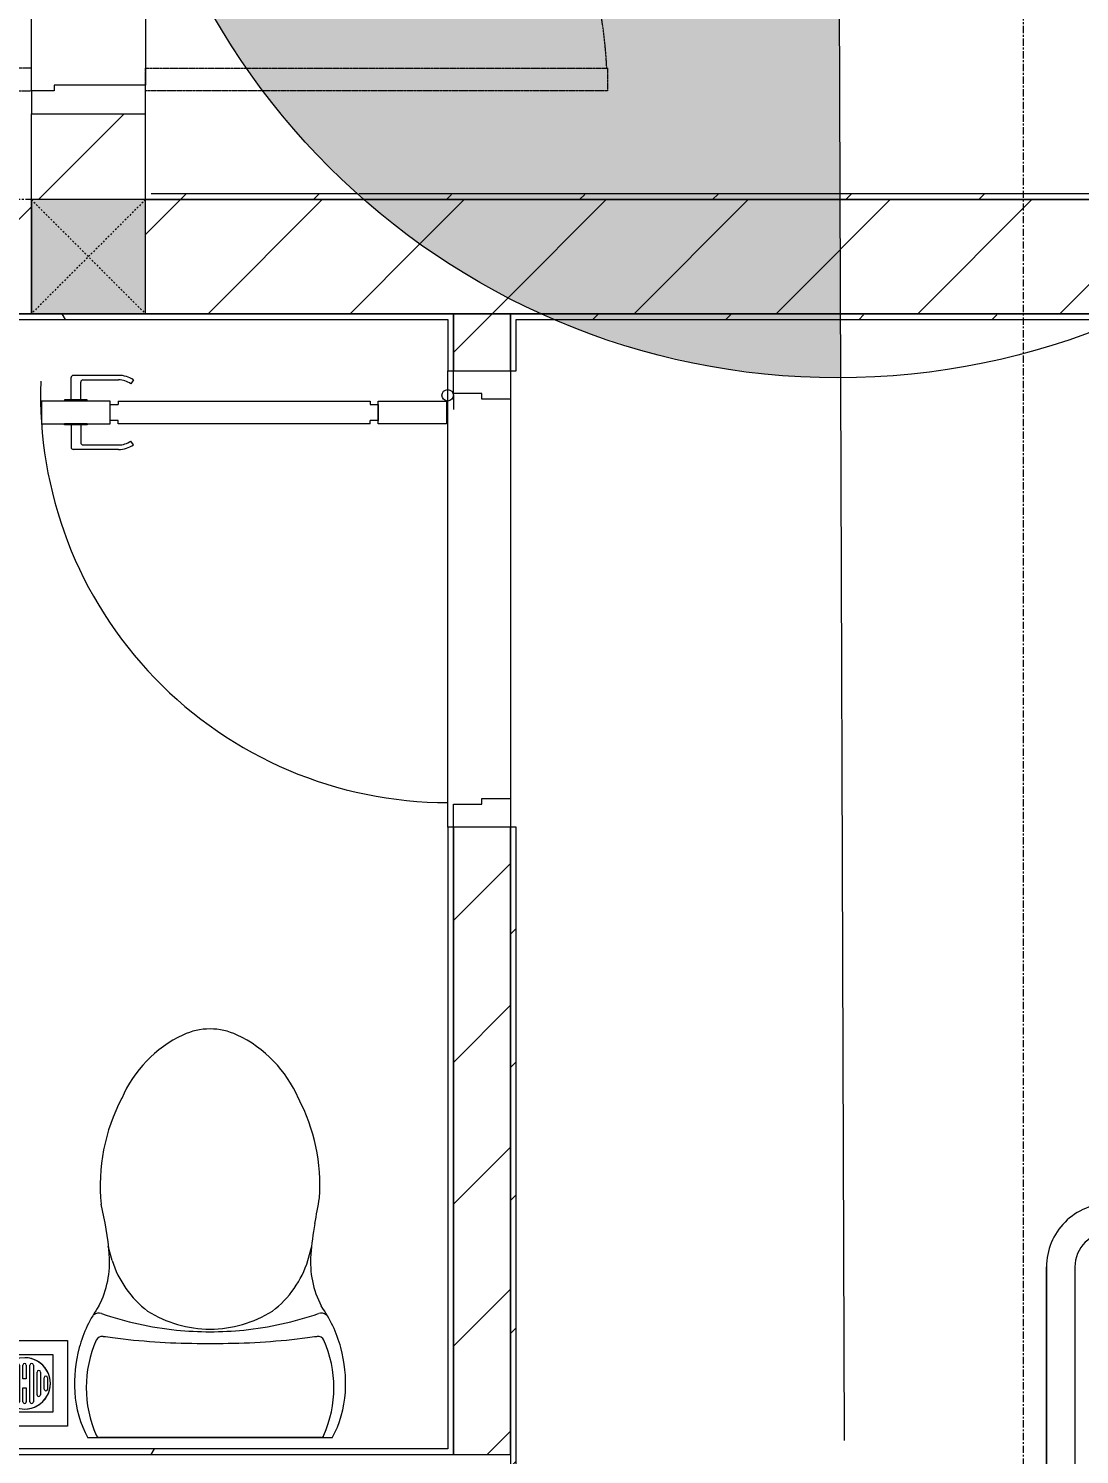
# Model space of a CAD drawing. Header units: millimetres. Extents: x -24439 to 198341, y -52871 to 149926.
# Drawn here: x 104208 to 106051, y 31337 to 33837 of the extents above; entities that cross this region are included whole.
import ezdxf

# ---------------------------------------------------------------- set-up
doc = ezdxf.new("R2010")
doc.units = ezdxf.units.MM
for name, pattern in [('Dash', [6, 3, -3]), ('Grid Line', [22.225, 12.7, -3.175, 3.175, -3.175]), ('NET VAN', [1.06, 0.53, -0.53])]:
    doc.linetypes.add(name, pattern=pattern)
for name, color, linetype, lineweight in [('0-1', 7, 'Continuous', 5), ('A-DETL-GENF-1', 9, 'Continuous', 9), ('A-DETL-GENF-2', 9, 'NET VAN', 9), ('A-DOOR', 31, 'Continuous', 9), ('A-DOOR-1', 9, 'Continuous', 9), ('A-DOOR-FRAM', 31, 'Continuous', 9), ('A-FLOR-1', 9, 'Continuous', 9), ('A-WALL', 113, 'Continuous', 9), ('A-WALL-1', 253, 'Continuous', 18), ('A-WALL-2', 9, 'Continuous', 9), ('A-WALL-3', 113, 'Continuous', 18), ('A-WALL-PATT-1', 10, 'Continuous', 9), ('A-WALL-PATT-2', 9, 'Continuous', 9), ('A-WALL-PATT-3', 111, 'Continuous', 9), ('G-IMPT-1', 9, 'Continuous', 9), ('G-IMPT-6', 7, 'Continuous', 9), ('I-FURN-1', 9, 'Continuous', 9), ('I-WALL-1', 253, 'Continuous', 18), ('I-WALL-2', 9, 'Continuous', 9), ('I-WALL-3', 2, 'Continuous', 18), ('M-EQPM-1', 9, 'Continuous', 9), ('P-SANR-FIXT-1', 9, 'Continuous', 9), ('S-COLS', 52, 'Continuous', 9), ('S-COLS-1', 254, 'Continuous', 5), ('S-COLS-4', 52, 'Continuous', 18), ('S-COLS-5', 52, 'Dash', 9), ('S-COLS-HDLN', 52, 'Dash', 9), ('S-GRID-1', 1, 'Grid Line', 9)]:
    doc.layers.add(name, color=color, linetype=linetype, lineweight=lineweight)
doc.layers.add('G-IMPT-4', color=9, linetype='Continuous', lineweight=9, transparency=0.5)
doc.styles.add('Arial_4', font='arial_0.ttf', dxfattribs={"height": 1000})
pattern_1 = [(45, (0, 0), (-124.4508, 124.4508), [])]
pattern_2 = [(45, (0, 0), (-116.67262, 116.67262), [])]
pattern_3 = [(0, (0, 0), (894.08, 223.52), [73.762, -596.798, 73.762, -596.798, -3576.32]), (0, (0, 0), (894.08, 223.52), [-1341.12, 73.762, -1267.358, 73.762, -596.798, -1564.64]), (0, (0, 0), (894.08, 223.52), [-3352.8, 73.762, -373.278, 73.762, -1043.838]), (120, (335.28, 111.76), (-640.614, 662.536), [73.762, -596.798, 73.762, -4173.118]), (120, (335.28, 111.76), (-640.614, 662.536), [-744.322, -596.798, 73.762, -1267.358, -2235.2]), (120, (335.28, 111.76), (-640.614, 662.536), [-2682.24, 73.762, -596.798, 73.762, -1490.878]), (120, (335.28, 111.76), (-640.614, 662.536), [-3426.562, -373.278, 73.762, -1043.838]), (240, (447.04, 558.8), (-253.466, -886.056), [73.762, -596.798, 73.762, -4173.118]), (240, (447.04, 558.8), (-253.466, -886.056), [-744.322, -596.798, 73.762, -1267.358, -2235.2]), (240, (447.04, 558.8), (-253.466, -886.056), [-2682.24, 73.762, -596.798, 73.762, -1490.878]), (240, (447.04, 558.8), (-253.466, -886.056), [-3426.562, -373.278, 73.762, -1043.838])]

# ---------------------------------------------------------------- blocks, each defined once
blk = doc.blocks.new('DOOR_CW_01 CANH MO-PANEL KINH - DIG_02-800x2200-CỬA NHÔM KÍNH-401063-TKCS_MB ĐỊNH VỊ CAO ĐỘ THIẾT KẾ')
at = {"layer": 'A-DETL-GENF-1'}
for p, q in [((-347, -182), (-347, -62)), ((-347, -62), (-307, -62)), ((-307, -62), (-307, -182)), ((-307, -182), (-347, -182)), ((-347, -196), (-341, -196)), ((-347, -638), (-347, -196)), ((-341, -196), (-341, -182)), ((-341, -182), (-313, -182)), ((-313, -182), (-313, -196)), ((-307, -196), (-313, -196)), ((-307, -196), (-307, -638)), ((-383.9, -611.2), (-377.3, -615.8)), ((-270.1, -611.2), (-276.7, -615.8)), ((-392, -637), (-392, -716.5)), ((-384, -699.5), (-384, -637)), ((-347, -638), (-341, -638)), ((-341, -652), (-341, -638)), ((-307, -638), (-313, -638)), ((-313, -638), (-313, -652)), ((-270, -699.5), (-270, -637)), ((-262, -637), (-262, -716.5)), ((-307, -652), (-347, -652)), ((-347, -652), (-347, -772)), ((-313, -652), (-341, -652)), ((-307, -772), (-307, -652)), ((-349, -692.2), (-349, -731.8)), ((-347, -692.2), (-349, -692.2)), ((-347, -692.2), (-347, -731.8)), ((-307, -692.2), (-307, -731.8)), ((-307, -692.2), (-305, -692.2)), ((-305, -692.2), (-305, -731.8)), ((-349, -720.5), (-388, -720.5)), ((-349, -703.5), (-380, -703.5)), ((-305, -703.5), (-274, -703.5)), ((-305, -720.5), (-266, -720.5)), ((-349, -731.8), (-347, -731.8)), ((-305, -731.8), (-307, -731.8)), ((-347, -772), (-307, -772))]:
    blk.add_line(p, q, dxfattribs=at)
blk.add_circle((-357, -60), 10, dxfattribs=at)
for centre, radius, start, end in [((-357, -60), 714, 268, 0), ((-347, -637), 45, 145, 180), ((-347, -637), 37, 145, 180), ((-307, -637), 37, 0, 35), ((-307, -637), 45, 360, 35), ((-380, -699.5), 4, 180, 270), ((-274, -699.5), 4, 270, 0), ((-388, -716.5), 4, 180, 270), ((-266, -716.5), 4, 270, 0)]:
    blk.add_arc(centre, radius, start, end, dxfattribs=at)
at = {"layer": 'A-DOOR-1'}
for p, q in [((-400, -50), (-400, 50)), ((-400, 50), (-350, 50)), ((350, 50), (400, 50)), ((400, 50), (400, -50)), ((-350, 50), (-350, 0)), ((350, 0), (350, 50)), ((-360, 0), (-360, -50)), ((-350, 0), (-360, 0)), ((360, 0), (350, 0)), ((360, -50), (360, 0)), ((-360, -50), (-400, -50)), ((-357, -50), (-332, -50)), ((400, -50), (360, -50))]:
    blk.add_line(p, q, dxfattribs=at)
blk = doc.blocks.new('GIUONG NGU-2TAB-1600x2000 - GIUONG NGU-2TAB-1600x2000-851491-TKCS_MB ĐỊNH VỊ CAO ĐỘ THIẾT KẾ')
at = {"layer": 'I-FURN-1'}
for p, q in [((569.6, 2050), (1997.1, 2050)), ((1997.1, 2050), (569.6, 2050)), ((1997.1, 2000), (569.6, 2000))]:
    blk.add_line(p, q, dxfattribs=at)
for radius, start in [(111.1, 0), (111.1, 360), (61.1, 360)]:
    blk.add_arc((1997.1, 1938.9), radius, start, 90, dxfattribs=at)
blk = doc.blocks.new('TOILET - TOILET-400871-TKCS_MB ĐỊNH VỊ CAO ĐỘ THIẾT KẾ')
at = {"layer": 'P-SANR-FIXT-1'}
for p, q in [((-171.7, 330.3), (-178.6, 355.5)), ((171.7, 330.3), (178.6, 355.5)), ((214.2, 19), (-214.2, 19)), ((194, 19.9), (-194, 19.9))]:
    blk.add_line(p, q, dxfattribs=at)
for centre, radius, start, end in [((45.1, 528.6), 217.6, 115.2282, 156.7784), ((0, 624.4), 111.7, 64.7718, 115.2282), ((-45.1, 528.6), 217.6, 23.2216, 64.7718), ((137.1, 461.2), 329.8, 152.3122, 185.6513), ((-137.1, 461.2), 329.8, 356.3165, 27.6878), ((-719.2, 297.5), 544.3, 4.5441, 13.9464), ((-1948.3, 805.1), 2171.2, 349.1051, 350.319), ((719.2, 297.5), 544.3, 169.7121, 175.4559), ((-343.5, 327.4), 167.3, 332.62, 4.5441), ((-0.4, 384), 179.5, 197.4036, 232.5964), ((0.4, 384), 179.5, 307.4036, 342.5964), ((343.5, 327.4), 167.3, 175.4559, 207.38), ((-4, 115.7), 233.6, 144.7853, 164.7039), ((4, 115.7), 233.6, 15.2961, 35.2147), ((-195, 224.1), 13.8, 71.0073, 129.3276), ((0.6, 792.1), 586.9, 251.0073, 264.1678), ((0, 416), 206.1, 237.9268, 270), ((0, 416), 206.1, 270, 302.0732), ((-0.6, 792.1), 586.9, 275.8322, 288.9927), ((195, 224.1), 13.8, 50.6724, 108.9927), ((0, 786.7), 581.5, 264.1678, 275.8322), ((1.9, 114.1), 239.7, 164.7039, 183.5487), ((-9.8, 107.2), 207.3, 156.2862, 203.7138), ((-189.1, 185.5), 11.7, 82.4212, 154.5895), ((178.9, 2951.3), 2778.4, 262.4212, 262.7649), ((-14.3, 1400.4), 1215.6, 262.593, 269.6026), ((0, 3462.8), 3278, 269.6026, 270.3974), ((14.3, 1400.4), 1215.6, 270.3974, 277.407), ((-178.9, 2951.3), 2778.4, 277.2351, 277.5788), ((189.1, 185.5), 11.7, 25.4105, 97.5788), ((9.8, 107.2), 207.3, 336.2862, 23.7138), ((-1.9, 114.1), 239.7, 356.4513, 15.2961), ((-46.1, 111.1), 191.6, 183.5487, 208.7191), ((46.1, 111.1), 191.6, 331.2809, 356.4513), ((-193.7, 26.4), 6.48, 203.7138, 267.6832), ((193.7, 26.4), 6.48, 272.3168, 336.2862)]:
    blk.add_arc(centre, radius, start, end, dxfattribs=at)
blk = doc.blocks.new('THU NUOC - THU NUOC-V59-TKCS_MB ĐỊNH VỊ CAO ĐỘ THIẾT KẾ')
at = {"layer": 'M-EQPM-1'}
for p, q in [((-66.3, -70.6), (-66.3, 79.4)), ((-66.3, 79.4), (83.7, 79.4)), ((83.7, 79.4), (83.7, -70.6)), ((58.7, 54.4), (-41.3, 54.4)), ((-41.3, 54.4), (-41.3, -45.6)), ((58.7, -45.6), (58.7, 54.4)), ((-11, 32.1), (28.5, 32.1)), ((28.5, 26.1), (-11, 26.1)), ((-1.1, 44.5), (18.5, 44.5)), ((18.5, 38.5), (-1.1, 38.5)), ((-23.3, 19.6), (40.9, 19.6)), ((40.9, 13.6), (-23.3, 13.6)), ((-23.3, 7.2), (0.7, 7.2)), ((0.7, 1.2), (-23.3, 1.2)), ((0.7, 7.2), (0.7, 1.2)), ((16.7, 1.2), (16.7, 7.2)), ((16.7, 7.2), (40.9, 7.2)), ((40.9, 1.2), (16.7, 1.2)), ((-23.3, -4.8), (40.9, -4.8)), ((40.9, -10.8), (-23.3, -10.8)), ((-11, -17.3), (28.5, -17.3)), ((28.5, -23.3), (-11, -23.3)), ((-41.3, -45.6), (58.7, -45.6)), ((-1.1, -29.6), (18.5, -29.6)), ((18.5, -35.6), (-1.1, -35.6)), ((83.7, -70.6), (-66.3, -70.6))]:
    blk.add_line(p, q, dxfattribs=at)
for centre, radius, start, end in [((8.7, 4.4), 45, 0, 180), ((8.7, 4.4), 45, 360, 180), ((-11, 29.1), 3, 90, 270), ((-1.1, 41.5), 3, 90, 270), ((18.5, 41.5), 3, 270, 90), ((28.5, 29.1), 3, 270, 90), ((8.7, 4.4), 45, 180, 0), ((8.7, 4.4), 45, 180, 360), ((-23.3, 16.6), 3, 90, 270), ((-23.3, 4.2), 3, 90, 270), ((40.9, 16.6), 3, 270, 90), ((40.9, 4.2), 3, 270, 90), ((-23.3, -7.8), 3, 90, 270), ((-11, -20.3), 3, 90, 270), ((28.5, -20.3), 3, 270, 90), ((40.9, -7.8), 3, 270, 90), ((-1.1, -32.6), 3, 90, 270), ((18.5, -32.6), 3, 270, 90)]:
    blk.add_arc(centre, radius, start, end, dxfattribs=at)
blk = doc.blocks.new('NCV_TKTC_TANG 1_rvt-1-TKCS_MB ĐỊNH VỊ CAO ĐỘ THIẾT KẾ')
at = {"layer": 'A-WALL-PATT-1'}
h = blk.add_hatch(dxfattribs=at)
h.set_pattern_fill('FP_4', color=256, style=0, pattern_type=2)
h.set_pattern_definition(pattern_3)
h.paths.add_polyline_path([(104611.2, 33326.9), (104942.6, 33326.9), (104942.6, 33336.9), (103152.6, 33336.9), (103152.6, 33326.9), (104005.9, 33326.9)])
h = blk.add_hatch(dxfattribs=at)
h.set_pattern_fill('FP_2', color=256, style=0, pattern_type=2)
h.set_pattern_definition(pattern_1)
h.paths.add_polyline_path([(104952.6, 31336.9), (105052.6, 31336.9), (105052.6, 32436.9), (104952.6, 32436.9), (104952.6, 31487.7)])
h.paths.add_polyline_path([(105052.6, 33236.9), (105052.6, 33336.9), (104952.6, 33336.9), (104952.6, 33236.9), (105002.6, 33236.9)])
h = blk.add_hatch(dxfattribs=at)
h.set_pattern_fill('FP_4', color=256, style=0, pattern_type=2)
h.set_pattern_definition(pattern_3)
h.paths.add_polyline_path([(103252.6, 31336.9), (104942.6, 31336.9), (104942.6, 31346.9), (103152.6, 31346.9), (103152.6, 31336.9)])
at = {"layer": 'A-WALL-PATT-2'}
h = blk.add_hatch(dxfattribs=at)
h.set_pattern_fill('FP_3', color=256, style=0, pattern_type=2)
h.set_pattern_definition(pattern_2)
h.paths.add_polyline_path([(105062.6, 28936.9), (105062.6, 32436.9), (105052.6, 32436.9), (105052.6, 28936.9)])
h.paths.add_polyline_path([(105062.6, 33236.9), (105062.6, 33336.9), (105052.6, 33336.9), (105052.6, 33236.9)])
h = blk.add_hatch(dxfattribs=at)
h.set_pattern_fill('FP_3', color=256, style=0, pattern_type=2)
h.set_pattern_definition(pattern_2)
h.paths.add_polyline_path([(105631, 33326.9), (107927.6, 33326.9), (107927.6, 33336.9), (105631, 33334.9)])
h.paths.add_polyline_path([(105072.8, 33326.9), (105132.1, 33326.9), (105109, 33336.9), (105062.6, 33336.9), (105062.6, 33326.9)])
h = blk.add_hatch(dxfattribs=at)
h.set_pattern_fill('FP_3', color=256, style=0, pattern_type=2)
h.set_pattern_definition(pattern_2)
h.paths.add_polyline_path([(105304.3, 33326.9), (105631, 33326.9), (105631, 33336.9), (105109.4, 33336.8), (105132.1, 33326.9), (105288.7, 33326.9)])
at = {"layer": 'A-FLOR-1'}
blk.add_line((105052.6, 33186.9), (105052.6, 32486.9), dxfattribs=at)
at = {"layer": 'A-WALL-1'}
for p, q in [((105052.6, 33336.9), (104952.6, 33336.9)), ((104952.6, 31336.9), (105052.6, 31336.9))]:
    blk.add_line(p, q, dxfattribs=at)
at = {"layer": 'A-WALL-2'}
for p, q in [((104952.6, 33336.9), (104952.6, 33236.9)), ((104952.6, 33236.9), (104952.6, 33336.9)), ((105052.6, 33236.9), (105052.6, 33336.9)), ((105052.6, 33336.9), (105052.6, 33236.9)), ((105052.6, 33186.9), (105052.6, 32486.9)), ((104952.6, 32436.9), (104952.6, 31336.9)), ((104952.6, 31336.9), (104952.6, 32436.9)), ((105052.6, 31336.9), (105052.6, 32436.9)), ((105052.6, 32436.9), (105052.6, 31336.9))]:
    blk.add_line(p, q, dxfattribs=at)
at = {"layer": 'I-WALL-1'}
for p, q in [((104942.6, 33336.9), (103152.6, 33336.9)), ((103162.6, 33326.9), (104942.6, 33326.9)), ((104952.6, 33336.9), (104942.6, 33336.9)), ((104942.6, 33326.9), (104942.6, 33236.9)), ((105062.6, 33336.9), (105052.6, 33336.9)), ((105109, 33336.9), (105062.6, 33336.9)), ((105062.6, 33236.9), (105062.6, 33326.9)), ((105062.6, 33326.9), (105132.1, 33326.9)), ((105631, 33336.9), (105109, 33336.9)), ((105132.1, 33326.9), (105631, 33326.9)), ((107927.6, 33336.9), (105631, 33336.9)), ((105631, 33326.9), (107917.6, 33326.9)), ((104942.6, 33236.9), (104952.6, 33236.9)), ((105052.6, 33236.9), (105062.6, 33236.9)), ((104942.6, 32436.9), (104942.6, 31346.9)), ((104952.6, 32436.9), (104942.6, 32436.9)), ((105062.6, 32436.9), (105052.6, 32436.9)), ((105062.6, 28946.9), (105062.6, 32436.9)), ((104942.6, 31346.9), (103162.6, 31346.9)), ((103252.6, 31336.9), (104942.6, 31336.9)), ((104942.6, 31336.9), (104952.6, 31336.9)), ((105052.6, 31336.9), (105052.6, 28936.9))]:
    blk.add_line(p, q, dxfattribs=at)
at = {"layer": 'I-WALL-2'}
blk.add_line((104942.6, 32436.9), (104942.6, 33236.9), dxfattribs=at)
at = {"layer": 'A-DOOR-1', "rotation": 270.0000000000004}
blk.add_blockref('DOOR_CW_01 CANH MO-PANEL KINH - DIG_02-800x2200-CỬA NHÔM KÍNH-401063-TKCS_MB ĐỊNH VỊ CAO ĐỘ THIẾT KẾ', (105002.6, 32836.9), dxfattribs=at)
at = {"layer": 'I-FURN-1', "rotation": 89.99999999999915}
blk.add_blockref('GIUONG NGU-2TAB-1600x2000 - GIUONG NGU-2TAB-1600x2000-851491-TKCS_MB ĐỊNH VỊ CAO ĐỘ THIẾT KẾ', (108042.6, 29668.6), dxfattribs=at)
at = {"layer": 'M-EQPM-1', "rotation": 270.0000000000001}
blk.add_blockref('THU NUOC - THU NUOC-V59-TKCS_MB ĐỊNH VỊ CAO ĐỘ THIẾT KẾ', (104196.5, 31470.2), dxfattribs=at)
at = {"layer": 'P-SANR-FIXT-1'}
blk.add_blockref('TOILET - TOILET-400871-TKCS_MB ĐỊNH VỊ CAO ĐỘ THIẾT KẾ', (104525.9, 31346.9), dxfattribs=at)
blk = doc.blocks.new('FD_07 - FD_07-1700x2200-CỬA ĐI 2 CÁNH-V171-TKCS_MB ĐỊNH VỊ CAO ĐỘ THIẾT KẾ')
at = {"layer": 'A-DETL-GENF-2'}
for p, q in [((-810, 910), (-810, 100)), ((-770, 910), (-810, 910)), ((-770, 100), (-770, 910)), ((770, 100), (770, 910)), ((770, 910), (810, 910)), ((810, 910), (810, 100)), ((-810, 100), (-770, 100)), ((810, 100), (770, 100)), ((-810, -306.8), (-810, -100)), ((-810, -100), (-770, -100)), ((-770, -100), (-770, -278.9)), ((810, -100), (770, -100)), ((770, -100), (770, -910)), ((810, -910), (810, -100)), ((-770, -278.9), (-770, -910)), ((-810, -910), (-810, -306.8)), ((-770, -910), (-810, -910)), ((770, -910), (810, -910))]:
    blk.add_line(p, q, dxfattribs=at)
for centre, start, end in [((-810, 100), 0, 87.1694), ((810, 100), 92.8306, 180), ((-810, -100), 339.8053, 360), ((810, -100), 180, 267.1694), ((-810, -100), 272.8306, 339.8053)]:
    blk.add_arc(centre, 810, start, end, dxfattribs=at)
at = {"layer": 'A-DOOR'}
for p, q in [((-810, 100), (810, 100)), ((-392.9, -100), (-800, -100)), ((-55, -100), (-392.9, -100)), ((800, -100), (-55, -100))]:
    blk.add_line(p, q, dxfattribs=at)
at = {"layer": 'A-DOOR-FRAM'}
for p, q in [((-810, 100), (-850, 100)), ((-850, 100), (-850, -100)), ((-810, 60), (-810, 100)), ((850, 100), (810, 100)), ((810, 100), (810, 60)), ((850, -100), (850, 100)), ((-800, 60), (-810, 60)), ((-800, -100), (-800, 60)), ((810, 60), (800, 60)), ((800, 60), (800, -100)), ((-850, -100), (-800, -100)), ((800, -100), (850, -100))]:
    blk.add_line(p, q, dxfattribs=at)
blk = doc.blocks.new('G1_SOF - BO TRU - 200x200-3050151-TKCS_MB ĐỊNH VỊ CAO ĐỘ THIẾT KẾ')
at = {"layer": 'S-COLS-HDLN'}
for p, q in [((-100, 100), (100, -100)), ((100, 100), (-100, -100))]:
    blk.add_line(p, q, dxfattribs=at)
blk = doc.blocks.new('NCV_TKCS_251209_TONG THE HIEN TRANG SAN DUONG - NCV_TKCS_HIEN TRANG_251209a_dwg-1612995-TKCS_MB ĐỊNH VỊ CAO ĐỘ THIẾT KẾ')
at = {"layer": 'G-IMPT-4'}
h = blk.add_hatch(color=256, dxfattribs=at)
h.paths.add_polyline_path([(563585377.4, 1145007946.6), (563585009.2, 1145009153.8), (563583802, 1145008785.6), (563583841.4, 1145008675), (563583891, 1145008568.5), (563583950.2, 1145008467.1), (563584018.7, 1145008371.6), (563584095.7, 1145008282.9), (563584180.6, 1145008201.8), (563584272.7, 1145008128.9), (563584371.1, 1145008064.8), (563584475.1, 1145008010.2), (563584582, 1145007966.2), (563584692.4, 1145007932.1), (563584805.5, 1145007908.2), (563584920.3, 1145007894.8), (563585035.9, 1145007892), (563585151.2, 1145007899.7), (563585265.4, 1145007918)])
h.paths.add_polyline_path([(563585009.2, 1145009153.8), (563586216.4, 1145009522), (563586178.9, 1145009627.8), (563586132.2, 1145009729.9), (563586076.5, 1145009827.5), (563586006.2, 1145009927.1), (563585940.4, 1145010005.8), (563585861, 1145010085.2), (563585774.8, 1145010157.2), (563585682.6, 1145010221.3), (563585577.8, 1145010280.6), (563585467.9, 1145010329.6), (563585353.8, 1145010368), (563585236.5, 1145010395.3), (563585117.2, 1145010411.3), (563584996.9, 1145010415.9), (563584876.7, 1145010409), (563584757.7, 1145010390.6), (563584641, 1145010361), (563584877.1, 1145009587.1)])
at = {"layer": 'G-IMPT-1'}
blk.add_line((563584097.5, 1145012142.9), (563585920.8, 1145006164.7), dxfattribs=at)
blk.add_circle((563585009.2, 1145009153.8), 1262.1, dxfattribs=at)
at = {"layer": 'G-IMPT-6', "insert": (563585009.2, 1145010203.8), "char_height": 1000, "width": 3253.918, "attachment_point": 1, "line_spacing_factor": 0.941778, "style": 'Arial_4'}
blk.add_mtext('1.00', dxfattribs=at)
blk = doc.blocks.new('NCV_TKCS_251209_TONG THE HIEN TRANG SAN DUONG - NCV_TKCS_251209_TONG THE HIEN TRANG SAN DUONG-1605292-TKCS_MB ĐỊNH VỊ CAO ĐỘ THIẾT KẾ')
at = {"rotation": 343.2379237072182}
blk.add_blockref('NCV_TKCS_251209_TONG THE HIEN TRANG SAN DUONG - NCV_TKCS_HIEN TRANG_251209a_dwg-1612995-TKCS_MB ĐỊNH VỊ CAO ĐỘ THIẾT KẾ', (-869777547.7, -933796958.8), dxfattribs=at)

msp = doc.modelspace()

# ---------------------------------------------------------------- hatches: boundary and pattern name
at = {"layer": 'A-WALL-PATT-3'}
h = msp.add_hatch(dxfattribs=at)
h.set_pattern_fill('FP_1', color=256, style=0, pattern_type=2)
h.set_pattern_definition(pattern_1)
h.paths.add_polyline_path([(104412.6, 33536.9), (104412.6, 33687.4), (104212.6, 33687.4), (104212.6, 33536.9)])
h.paths.add_polyline_path([(104252.6, 35387.4), (104412.6, 35387.4), (104412.6, 35537.4), (104212.6, 35537.4), (104212.6, 35387.4)])
h = msp.add_hatch(dxfattribs=at)
h.set_pattern_fill('FP_1', color=256, style=0, pattern_type=2)
h.set_pattern_definition(pattern_1)
h.paths.add_polyline_path([(107977.6, 33336.9), (107977.6, 33536.9), (105630.3, 33536.9), (105631.4, 33336.9), (107032, 33336.9)])
h.paths.add_polyline_path([(104971.3, 33336.9), (105109, 33336.9), (105072.8, 33352.6), (104971.3, 33408.1), (104875.4, 33472.6), (104796.5, 33536.9), (104412.6, 33536.9), (104412.6, 33336.9), (104611.2, 33336.9)])
h.paths.add_polyline_path([(102795.5, 33336.9), (104212.6, 33336.9), (104212.6, 33536.9), (101367.6, 33536.9), (101367.6, 33336.9), (102190.3, 33336.9)])
h.paths.add_polyline_path([(100127.6, 33336.9), (100277.6, 33336.9), (100277.6, 33536.9), (100127.6, 33536.9), (100127.6, 33376.9)])
h = msp.add_hatch(dxfattribs=at)
h.set_pattern_fill('FP_8', color=256, style=0, pattern_type=2)
h.set_pattern_definition(pattern_2)
h.paths.add_polyline_path([(116452.6, 33536.9), (116452.6, 33546.9), (109567.6, 33546.9), (109567.6, 33536.9), (116102.6, 33536.9)])
h.paths.add_polyline_path([(104611.2, 33536.9), (104796.5, 33536.9), (104782.5, 33546.9), (104412.6, 33546.9), (104412.6, 33536.9)])
h.paths.add_polyline_path([(105630.3, 33536.9), (108477.6, 33536.9), (108475.4, 33546.9), (105630.2, 33546.9), (105630.3, 33543.5)])
h = msp.add_hatch(dxfattribs=at)
h.set_pattern_fill('FP_8', color=256, style=0, pattern_type=2)
h.set_pattern_definition(pattern_2)
h.paths.add_polyline_path([(105362.7, 33536.9), (105630.3, 33536.9), (105630.2, 33546.9), (104785.8, 33545.6), (104796.5, 33536.9), (105288.7, 33536.9)])
h = msp.add_hatch(dxfattribs=at)
h.set_pattern_fill('FP_1', color=256, style=0, pattern_type=2)
h.set_pattern_definition(pattern_1)
h.paths.add_polyline_path([(105631, 33336.9), (105630.3, 33536.9), (104796.5, 33536.9), (104875.4, 33472.6), (104971.3, 33408.1), (105072.8, 33352.6), (105109, 33336.9), (105627, 33336.9)])
at = {"layer": 'S-COLS-1'}
msp.add_hatch(color=256, dxfattribs=at).paths.add_polyline_path([(104212.6, 33336.9), (104412.6, 33336.9), (104412.6, 33536.9), (104212.6, 33536.9)])

# ---------------------------------------------------------------- linework, layer by layer
at = {"layer": 'A-WALL'}
for p, q in [((104212.6, 33727.4), (104212.6, 35347.4)), ((104412.6, 35337.4), (104412.6, 33737.4)), ((104212.6, 33336.9), (104212.6, 33687.4)), ((104412.6, 33336.9), (104412.6, 33687.4)), ((107977.6, 33536.9), (104212.6, 33536.9)), ((104412.6, 33536.9), (107977.6, 33536.9))]:
    msp.add_line(p, q, dxfattribs=at)
at = {"layer": 'A-WALL-3'}
for p, q in [((101367.6, 33336.9), (104212.6, 33336.9)), ((104412.6, 33336.9), (107977.6, 33336.9))]:
    msp.add_line(p, q, dxfattribs=at)
at = {"layer": 'I-WALL-3'}
for p, q in [((104784.5, 33546.9), (104422.6, 33546.9)), ((108477.6, 33546.9), (104787, 33546.9))]:
    msp.add_line(p, q, dxfattribs=at)
at = {"layer": 'S-COLS'}
for p, q in [((104412.6, 33536.9), (104212.6, 33536.9)), ((104212.6, 33536.9), (104212.6, 33336.9)), ((104412.6, 33336.9), (104412.6, 33536.9))]:
    msp.add_line(p, q, dxfattribs=at)
at = {"layer": 'S-COLS-4'}
msp.add_line((104212.6, 33336.9), (104412.6, 33336.9), dxfattribs=at)
at = {"layer": 'S-GRID-1'}
for p, q in [((105952.6, 20960.6), (105952.6, 80482.7)), ((131551.8, 33536.9), (29351.8, 33536.9))]:
    msp.add_line(p, q, dxfattribs=at)

# ---------------------------------------------------------------- block references
at = {"layer": '0-1'}
msp.add_blockref('NCV_TKTC_TANG 1_rvt-1-TKCS_MB ĐỊNH VỊ CAO ĐỘ THIẾT KẾ', (0, 0), dxfattribs=at)
at = {"layer": 'A-DETL-GENF-2'}
msp.add_blockref('NCV_TKCS_251209_TONG THE HIEN TRANG SAN DUONG - NCV_TKCS_251209_TONG THE HIEN TRANG SAN DUONG-1605292-TKCS_MB ĐỊNH VỊ CAO ĐỘ THIẾT KẾ', (26103.5, 9888.2), dxfattribs=at)
at = {"layer": 'A-DOOR', "rotation": 90}
msp.add_blockref('FD_07 - FD_07-1700x2200-CỬA ĐI 2 CÁNH-V171-TKCS_MB ĐỊNH VỊ CAO ĐỘ THIẾT KẾ', (104312.6, 34537.4), dxfattribs=at)
at = {"layer": 'S-COLS-5'}
msp.add_blockref('G1_SOF - BO TRU - 200x200-3050151-TKCS_MB ĐỊNH VỊ CAO ĐỘ THIẾT KẾ', (104312.6, 33436.9), dxfattribs=at)

doc.saveas('drawing.dxf')
